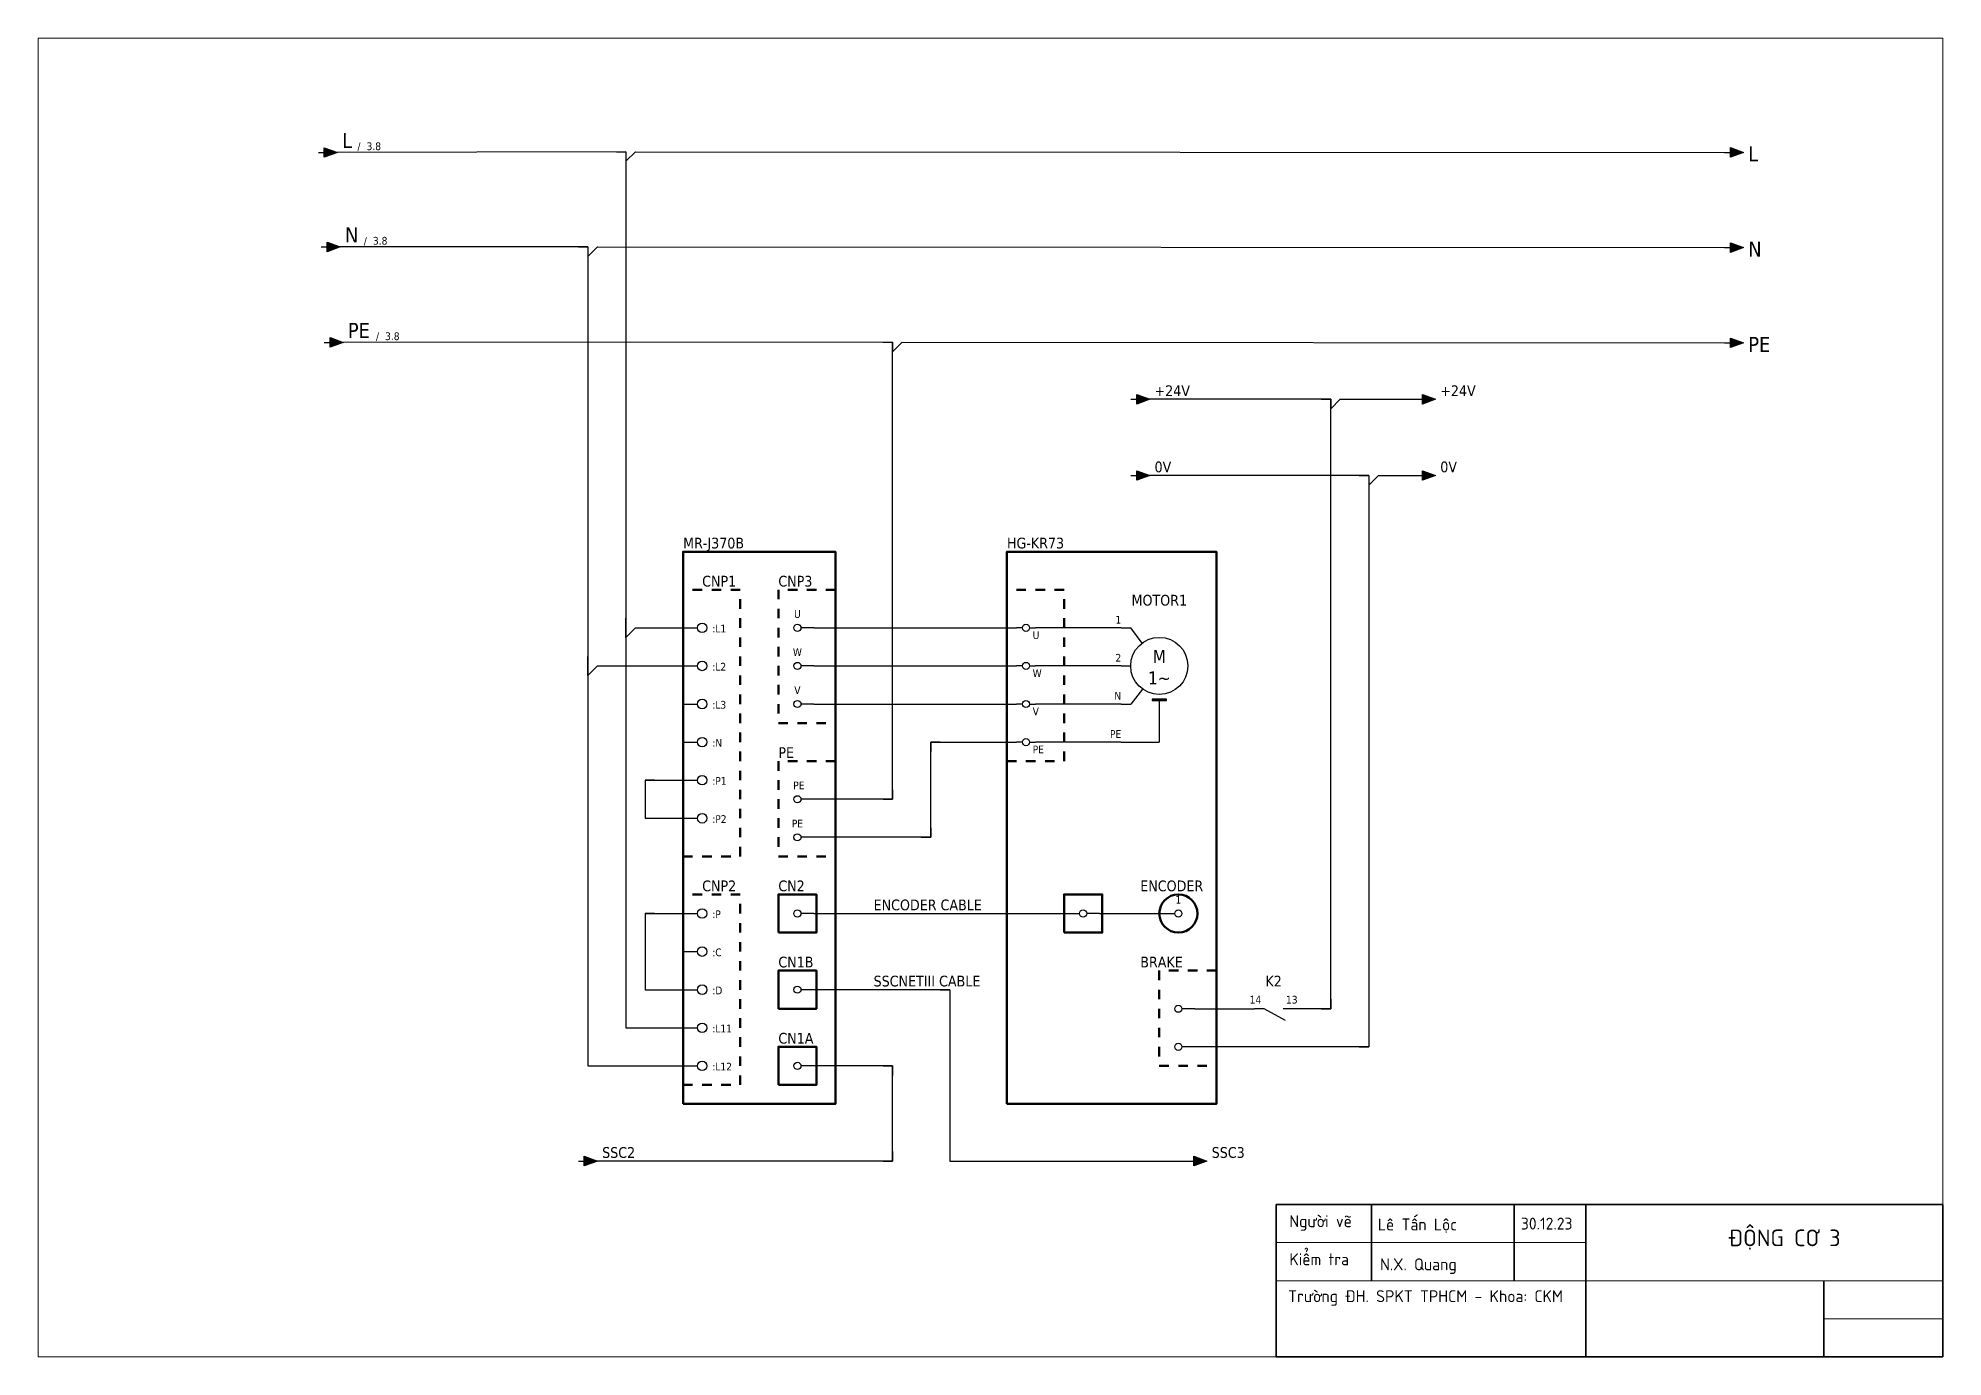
# Paper-space layout 'Sheet' of a CAD drawing. Header units: millimetres. Extents: x 10 to 410, y 10 to 287.
import ezdxf
from ezdxf.enums import TextEntityAlignment as Align

# ---------------------------------------------------------------- set-up
doc = ezdxf.new("R2010")
doc.units = ezdxf.units.MM
doc.linetypes.add('EPL_DASH', pattern=[1, 0.5, -0.5])
for name, color, linetype, lineweight in [('EPLAN100', 7, 'Continuous', 50), ('EPLAN108', 5, 'Continuous', 35), ('EPLAN300', 5, 'Continuous', 25), ('EPLAN302', 5, 'Continuous', 25), ('EPLAN311', 1, 'Continuous', 25), ('EPLAN400', 5, 'Continuous', 35), ('EPLAN403', 5, 'Continuous', 35), ('EPLAN408', 5, 'Continuous', 35), ('EPLAN420', 7, 'Continuous', 35), ('EPLAN421', 5, 'Continuous', 35), ('EPLAN422', 7, 'Continuous', 35), ('EPLAN434', 7, 'Continuous', 35), ('EPLAN440', 73, 'Continuous', 35), ('EPLAN442', 73, 'Continuous', 35), ('EPLAN500', 7, 'Continuous', 35), ('EPLAN501', 7, 'Continuous', 35), ('EPLAN502', 7, 'Continuous', 35), ('EPLAN503', 7, 'Continuous', 35), ('EPLAN504', 7, 'Continuous', 35), ('EPLAN512', 3, 'Continuous', 35), ('EPLAN542', 1, 'Continuous', 25), ('NetDam', 7, 'Continuous', 35), ('Netmanh', 5, 'Continuous', 13)]:
    doc.layers.add(name, color=color, linetype=linetype, lineweight=lineweight)
doc.styles.add('Tahoma', font='tahoma.ttf')

# ---------------------------------------------------------------- blocks, each defined once
blk = doc.blocks.new('EPLSYM_LibrarySPECIAL_Symbol17_Variant5_Placement1')
at = {"layer": 'EPLAN302', "ltscale": 4}
blk.add_line((-4, 0), (-1, 0), dxfattribs=at)
blk.add_circle((0, 0), 1, dxfattribs=at)
at = {"layer": 'EPLAN420', "style": 'Tahoma'}
blk.add_attdef('17_20036', text='', height=1.6254, dxfattribs=at).set_placement((1.5, -0.16254), align=Align.MIDDLE_LEFT)
at = {"layer": 'EPLAN421', "style": 'Tahoma'}
blk.add_attdef('17_20039', text='', height=1.1739, dxfattribs=at).set_placement((-3, 1), align=Align.BOTTOM_LEFT)
blk = doc.blocks.new('EPLSYM_LibraryGB_single_symbol_Symbol30_Variant7_Placement2')
at = {"layer": 'EPLAN300', "linetype": 'Continuous', "ltscale": 4}
blk.add_line((3.43, 0), (0.75, 0), dxfattribs=at)
blk.add_circle((0, 0), 0.75, dxfattribs=at)
at = {"layer": 'EPLAN408', "style": 'Tahoma'}
blk.add_attdef('17_20010', text='', height=2.2575, dxfattribs=at).set_placement((0, 6), align=Align.CENTER)
at = {"layer": 'EPLAN422', "style": 'Tahoma'}
blk.add_attdef('17_20030', text='', height=1.6254, dxfattribs=at).set_placement((0, 1.6), align=Align.BOTTOM_CENTER)
at = {"layer": 'EPLAN440', "style": 'Tahoma'}
blk.add_attdef('17_20300', text='', height=1.6254, dxfattribs=at).set_placement((0, -16.8), align=Align.BOTTOM_CENTER)
at = {"layer": 'EPLAN500', "style": 'Tahoma'}
blk.add_attdef('17_20027', text='', height=1.6254, dxfattribs=at).set_placement((0, -6.32508), align=Align.TOP_CENTER)
at = {"layer": 'EPLAN501', "style": 'Tahoma'}
blk.add_attdef('17_20011', text='', height=1.6254, dxfattribs=at).set_placement((0, 9.57045), align=Align.BOTTOM_CENTER)
at = {"layer": 'EPLAN502', "style": 'Tahoma'}
blk.add_attdef('17_20025', text='', height=1.6254, dxfattribs=at).set_placement((0, -11.4), align=Align.BOTTOM_CENTER)
at = {"layer": 'EPLAN503', "style": 'Tahoma'}
blk.add_attdef('17_20024', text='', height=1.6254, dxfattribs=at).set_placement((0, -8.7), align=Align.BOTTOM_CENTER)
at = {"layer": 'EPLAN504', "style": 'Tahoma'}
blk.add_attdef('17_20901[1]', text='', height=1.6254, dxfattribs=at).set_placement((0, -14.1), align=Align.BOTTOM_CENTER)
at = {"layer": 'EPLAN512', "style": 'Tahoma'}
blk.add_attdef('17_20201[1]', text='', height=1.6254, dxfattribs=at).set_placement((0, -19.5), align=Align.BOTTOM_CENTER)
blk = doc.blocks.new('EPLSYM_LibraryGB_symbol_Symbol1183_Variant5_Placement1')
at = {"layer": 'EPLAN300', "linetype": 'Continuous', "ltscale": 4}
blk.add_hatch(color=256, dxfattribs=at).paths.add_polyline_path([(1.5, -15.25), (1.5, -15), (-1.5, -15), (-1.5, -15.25)], flags=0)
at = {"layer": 'EPLAN300', "linetype": 'Continuous'}
for p, q in [((-8, 0), (-6, 0)), ((-8, -8), (-6, -8)), ((-8, -16), (-6, -16))]:
    blk.add_line(p, q, dxfattribs=at)
at = {"layer": 'EPLAN300', "linetype": 'Continuous', "ltscale": 4}
for p, q in [((-3.6, -3.2), (-6, 0)), ((-3.53, -12.85), (-6, -16)), ((0, -15), (0, -24)), ((-8, -24), (0, -24))]:
    blk.add_line(p, q, dxfattribs=at)
blk.add_lwpolyline([(1.5, -15.25), (1.5, -15), (-1.5, -15), (-1.5, -15.25)], close=True, dxfattribs=at)
at = {"layer": 'EPLAN300', "linetype": 'Continuous'}
blk.add_circle((0, -8), 6, dxfattribs=at)
at = {"layer": 'EPLAN300', "style": 'Tahoma'}
for s, height, p in [('M', 2.71, (0, -6.02)), ('1~', 2.709, (0, -10.52))]:
    blk.add_text(s, height=height, dxfattribs=at).set_placement(p, align=Align.MIDDLE_CENTER)
at = {"layer": 'EPLAN400', "style": 'Tahoma'}
blk.add_attdef('17_20010', text='', height=2.26, dxfattribs=at).set_placement((0, 4), align=Align.BOTTOM_CENTER)
at = {"layer": 'EPLAN420', "style": 'Tahoma'}
for tag, p in [('17_20028[1]', (-8, 0.4)), ('17_20028[2]', (-8, -7.6)), ('17_20028[3]', (-8, -15.6)), ('17_20028[4]', (-8, -23.6))]:
    blk.add_attdef(tag, text='', height=1.63, dxfattribs=at).set_placement(p, align=Align.BOTTOM_RIGHT)
at = {"layer": 'EPLAN421', "style": 'Tahoma'}
for tag, p in [('17_20029[1]', (-8, 2.87)), ('17_20029[2]', (-8, -5.13)), ('17_20029[3]', (-8, -13.13)), ('17_20029[4]', (-8, -21.13))]:
    blk.add_attdef(tag, text='', height=1.17, dxfattribs=at).set_placement(p, align=Align.TOP_RIGHT)
at = {"layer": 'EPLAN440', "style": 'Tahoma'}
blk.add_attdef('17_20300', text='', height=1.63, dxfattribs=at).set_placement((0, -37.31), align=Align.TOP_CENTER)
at = {"layer": 'EPLAN500', "style": 'Tahoma'}
blk.add_attdef('17_20027', text='', height=1.63, dxfattribs=at).set_placement((0, -26.33), align=Align.TOP_CENTER)
at = {"layer": 'EPLAN501', "style": 'Tahoma'}
blk.add_attdef('17_20011', text='', height=1.63, dxfattribs=at).set_placement((0, 7.75), align=Align.BOTTOM_CENTER)
at = {"layer": 'EPLAN502', "style": 'Tahoma'}
blk.add_attdef('17_20025', text='', height=1.63, dxfattribs=at).set_placement((0, -31.73), align=Align.TOP_CENTER)
at = {"layer": 'EPLAN503', "style": 'Tahoma'}
blk.add_attdef('17_20024', text='', height=1.63, dxfattribs=at).set_placement((0, -29.03), align=Align.TOP_CENTER)
at = {"layer": 'EPLAN504', "style": 'Tahoma'}
blk.add_attdef('17_20901[1]', text='', height=1.63, dxfattribs=at).set_placement((0, -34.43), align=Align.TOP_CENTER)
at = {"layer": 'EPLAN512', "style": 'Tahoma'}
blk.add_attdef('17_20201[1]', text='', height=1.63, dxfattribs=at).set_placement((0, -39.83), align=Align.TOP_CENTER)
blk = doc.blocks.new('EPLSYM_LibraryGB_single_symbol_Symbol1413_Variant7_Placement2')
at = {"layer": 'EPLAN300', "ltscale": 4}
for p, q in [((-0.75, 0), (-2, 0)), ((0.75, 0), (2, 0))]:
    blk.add_line(p, q, dxfattribs=at)
at = {"layer": 'EPLAN300', "linetype": 'Continuous', "ltscale": 4}
blk.add_circle((0, 0), 0.75, dxfattribs=at)
at = {"layer": 'EPLAN408', "style": 'Tahoma'}
blk.add_attdef('17_20010', text='', height=2.2575, dxfattribs=at).set_placement((-3.7, -0.6515), align=Align.TOP_RIGHT)
at = {"layer": 'EPLAN422', "style": 'Tahoma'}
blk.add_attdef('17_20030', text='', height=1.6254, dxfattribs=at).set_placement((1.4, -0.72508), align=Align.TOP_LEFT)
at = {"layer": 'EPLAN434', "style": 'Tahoma'}
blk.add_attdef('17_20225', text='', height=1.6254, dxfattribs=at).set_placement((27.85, -0.72508), align=Align.TOP_LEFT)
at = {"layer": 'EPLAN500', "style": 'Tahoma'}
blk.add_attdef('17_20027', text='', height=1.6254, dxfattribs=at).set_placement((-3.7, -4.27508), align=Align.TOP_RIGHT)
at = {"layer": 'EPLAN501', "style": 'Tahoma'}
blk.add_attdef('17_20011', text='', height=1.6254, dxfattribs=at).set_placement((-3.7, -9.67508), align=Align.TOP_RIGHT)
at = {"layer": 'EPLAN502', "style": 'Tahoma'}
blk.add_attdef('17_20025', text='', height=1.6254, dxfattribs=at).set_placement((-3.7, -12.37508), align=Align.TOP_RIGHT)
at = {"layer": 'EPLAN503', "style": 'Tahoma'}
blk.add_attdef('17_20024', text='', height=1.6254, dxfattribs=at).set_placement((-3.7, -15.07508), align=Align.TOP_RIGHT)
at = {"layer": 'EPLAN504', "style": 'Tahoma'}
blk.add_attdef('17_20901[1]', text='', height=1.6254, dxfattribs=at).set_placement((-3.7, -6.97508), align=Align.TOP_RIGHT)
at = {"layer": 'EPLAN512', "style": 'Tahoma'}
blk.add_attdef('17_20201[1]', text='', height=1.6254, dxfattribs=at).set_placement((-3.7, -17.77508), align=Align.TOP_RIGHT)
blk = doc.blocks.new('EPLSYM_LibraryGB_single_symbol_Symbol30_Variant5_Placement2')
at = {"layer": 'EPLAN300', "linetype": 'Continuous', "ltscale": 4}
blk.add_line((-3.43, 0), (-0.75, 0), dxfattribs=at)
blk.add_circle((0, 0), 0.75, dxfattribs=at)
at = {"layer": 'EPLAN408', "style": 'Tahoma'}
blk.add_attdef('17_20010', text='', height=2.2575, dxfattribs=at).set_placement((0, 6), align=Align.CENTER)
at = {"layer": 'EPLAN422', "style": 'Tahoma'}
blk.add_attdef('17_20030', text='', height=1.6254, dxfattribs=at).set_placement((0, 1.6), align=Align.BOTTOM_CENTER)
at = {"layer": 'EPLAN440', "style": 'Tahoma'}
blk.add_attdef('17_20300', text='', height=1.6254, dxfattribs=at).set_placement((0, -16.8), align=Align.BOTTOM_CENTER)
at = {"layer": 'EPLAN500', "style": 'Tahoma'}
blk.add_attdef('17_20027', text='', height=1.6254, dxfattribs=at).set_placement((0, -6.32508), align=Align.TOP_CENTER)
at = {"layer": 'EPLAN501', "style": 'Tahoma'}
blk.add_attdef('17_20011', text='', height=1.6254, dxfattribs=at).set_placement((0, 9.57045), align=Align.BOTTOM_CENTER)
at = {"layer": 'EPLAN502', "style": 'Tahoma'}
blk.add_attdef('17_20025', text='', height=1.6254, dxfattribs=at).set_placement((0, -11.4), align=Align.BOTTOM_CENTER)
at = {"layer": 'EPLAN503', "style": 'Tahoma'}
blk.add_attdef('17_20024', text='', height=1.6254, dxfattribs=at).set_placement((0, -8.7), align=Align.BOTTOM_CENTER)
at = {"layer": 'EPLAN504', "style": 'Tahoma'}
blk.add_attdef('17_20901[1]', text='', height=1.6254, dxfattribs=at).set_placement((0, -14.1), align=Align.BOTTOM_CENTER)
at = {"layer": 'EPLAN512', "style": 'Tahoma'}
blk.add_attdef('17_20201[1]', text='', height=1.6254, dxfattribs=at).set_placement((0, -19.5), align=Align.BOTTOM_CENTER)
blk = doc.blocks.new('EPLSYM_LibraryGB_symbol_Symbol1_Variant7_Placement1')
at = {"layer": 'EPLAN300', "linetype": 'Continuous'}
for p, q in [((-2, 0), (-4, 0)), ((4, 0), (2, 0))]:
    blk.add_line(p, q, dxfattribs=at)
at = {"layer": 'EPLAN300', "linetype": 'Continuous', "ltscale": 4}
blk.add_line((2.5, -2.5), (-2, 0), dxfattribs=at)
at = {"layer": 'EPLAN400', "style": 'Tahoma'}
blk.add_attdef('17_20010', text='', height=2.26, dxfattribs=at).set_placement((0, 4), align=Align.BOTTOM_CENTER)
at = {"layer": 'EPLAN420', "style": 'Tahoma'}
blk.add_attdef('17_20028[2]', text='', height=1.63, dxfattribs=at).set_placement((-2.6, 0.6), align=Align.BOTTOM_RIGHT)
blk.add_attdef('17_20028[1]', text='', height=1.63, dxfattribs=at).set_placement((2.6, 0.6), align=Align.BOTTOM_LEFT)
at = {"layer": 'EPLAN421', "style": 'Tahoma'}
blk.add_attdef('17_20029[2]', text='', height=1.17, dxfattribs=at).set_placement((-2.6, 3.3), align=Align.BOTTOM_RIGHT)
blk.add_attdef('17_20029[1]', text='', height=1.17, dxfattribs=at).set_placement((2.6, 3.3), align=Align.BOTTOM_LEFT)
at = {"layer": 'EPLAN440', "style": 'Tahoma'}
blk.add_attdef('17_20300', text='', height=1.63, dxfattribs=at).set_placement((0, -13.8), align=Align.CENTER)
at = {"layer": 'EPLAN500', "style": 'Tahoma'}
blk.add_attdef('17_20027', text='', height=1.63, dxfattribs=at).set_placement((0, -3.33), align=Align.TOP_CENTER)
at = {"layer": 'EPLAN501', "style": 'Tahoma'}
blk.add_attdef('17_20011', text='', height=1.63, dxfattribs=at).set_placement((0, 7.75), align=Align.BOTTOM_CENTER)
at = {"layer": 'EPLAN502', "style": 'Tahoma'}
blk.add_attdef('17_20025', text='', height=1.63, dxfattribs=at).set_placement((0, -8.4), align=Align.CENTER)
at = {"layer": 'EPLAN503', "style": 'Tahoma'}
blk.add_attdef('17_20024', text='', height=1.63, dxfattribs=at).set_placement((0, -5.7), align=Align.CENTER)
at = {"layer": 'EPLAN504', "style": 'Tahoma'}
blk.add_attdef('17_20901[1]', text='', height=1.63, dxfattribs=at).set_placement((0, -11.1), align=Align.CENTER)
at = {"layer": 'EPLAN512', "style": 'Tahoma'}
blk.add_attdef('17_20201[1]', text='', height=1.63, dxfattribs=at).set_placement((0, -16.5), align=Align.CENTER)
blk = doc.blocks.new('EPLSYM_LibrarySPECIAL_Symbol8_Variant0_Placement1')
at = {"layer": 'EPLAN311', "linetype": 'Continuous', "ltscale": 4}
blk.add_hatch(color=256, dxfattribs=at).paths.add_polyline_path([(-0.75, 1), (2, 0), (-0.75, -1)], flags=0)
blk.add_line((-2, 0), (-0.75, 0), dxfattribs=at)
blk.add_lwpolyline([(-0.75, 1), (2, 0), (-0.75, -1)], close=True, dxfattribs=at)
at = {"layer": 'EPLAN403', "style": 'Tahoma'}
blk.add_attdef('70_20010', text='', height=3.16, dxfattribs=at).set_placement((3, 0), align=Align.BOTTOM_LEFT)
at = {"layer": 'EPLAN442', "style": 'Tahoma'}
for tag, p in [('70_24350', (23.82, 0)), ('70_24300', (81.5, 0))]:
    blk.add_attdef(tag, text='', height=1.63, dxfattribs=at).set_placement(p, align=Align.BOTTOM_LEFT)

psp = doc.layouts.new('Sheet')

# ---------------------------------------------------------------- linework, layer by layer
at = {"layer": 'EPLAN100', "ltscale": 4}
for points in [[(145.45, 63.13), (177.45, 63.13), (177.45, 179.13), (145.45, 179.13)], [(213.45, 63.13), (257.45, 63.13), (257.45, 179.13), (213.45, 179.13)], [(165.45, 99.13), (173.45, 99.13), (173.45, 107.13), (165.45, 107.13)], [(225.45, 99.13), (233.45, 99.13), (233.45, 107.13), (225.45, 107.13)], [(165.45, 83.13), (173.45, 83.13), (173.45, 91.13), (165.45, 91.13)], [(165.45, 67.13), (173.45, 67.13), (173.45, 75.13), (165.45, 75.13)]]:
    psp.add_lwpolyline(points, close=True, dxfattribs=at)
at = {"layer": 'EPLAN100', "linetype": 'EPL_DASH', "ltscale": 4}
for points in [[(145.45, 115.13), (157.45, 115.13), (157.45, 171.13), (145.45, 171.13)], [(165.45, 143.13), (177.45, 143.13), (177.45, 171.13), (165.45, 171.13)], [(213.45, 135.13), (225.45, 135.13), (225.45, 171.13), (213.45, 171.13)], [(165.45, 115.13), (177.45, 115.13), (177.45, 135.13), (165.45, 135.13)], [(145.45, 67.13), (157.45, 67.13), (157.45, 107.13), (145.45, 107.13)], [(245.45, 71.13), (257.45, 71.13), (257.45, 91.13), (245.45, 91.13)]]:
    psp.add_lwpolyline(points, close=True, dxfattribs=at)
at = {"layer": 'EPLAN100', "ltscale": 4}
psp.add_circle((249.45, 103.13), 4, dxfattribs=at)
at = {"layer": 'EPLAN311', "ltscale": 4}
for p, q in [((133.45, 263.13), (70.85, 262.98)), ((131.45, 263.13), (133.45, 263.13)), ((133.45, 263.13), (133.45, 163.13)), ((133.45, 263.13), (133.45, 261.13)), ((133.45, 261.13), (135.45, 263.13)), ((135.45, 263.13), (364.14, 262.99)), ((125.45, 243.13), (71.45, 243.13)), ((123.45, 243.13), (125.45, 243.13)), ((125.45, 243.13), (125.45, 155.13)), ((125.45, 243.13), (125.45, 241.13)), ((125.45, 241.13), (127.45, 243.13)), ((127.45, 243.13), (364.14, 242.99)), ((189.45, 223.13), (72.06, 223.08)), ((189.45, 127.13), (189.45, 223.13)), ((191.45, 223.13), (364.14, 222.99)), ((281.45, 211.13), (241.45, 211.13)), ((281.45, 83.13), (281.45, 211.13)), ((283.45, 211.13), (301.45, 211.13)), ((289.45, 195.13), (241.45, 195.13)), ((289.45, 195.13), (289.45, 75.13)), ((291.45, 195.13), (301.45, 195.13)), ((133.45, 163.13), (133.45, 79.13)), ((135.45, 163.13), (147.45, 163.13)), ((172.88, 163.13), (215.45, 163.13)), ((237.45, 163.13), (219.45, 163.13)), ((125.45, 155.13), (125.45, 71.13)), ((127.45, 155.13), (147.45, 155.13)), ((172.88, 155.13), (215.45, 155.13)), ((237.45, 155.13), (219.45, 155.13)), ((172.88, 147.13), (215.45, 147.13)), ((237.45, 147.13), (219.45, 147.13)), ((197.45, 119.13), (197.45, 139.13)), ((197.45, 139.13), (215.45, 139.13)), ((137.45, 131.13), (147.45, 131.13)), ((137.45, 131.13), (137.45, 123.13)), ((189.45, 127.13), (172.88, 127.13)), ((137.45, 123.13), (147.45, 123.13)), ((197.45, 119.13), (172.88, 119.13)), ((137.45, 103.13), (147.45, 103.13)), ((137.45, 103.13), (137.45, 87.13)), ((172.88, 103.13), (228.7, 103.13)), ((232.88, 103.13), (246.02, 103.13)), ((137.45, 87.13), (147.45, 87.13)), ((201.45, 87.13), (172.88, 87.13)), ((201.45, 87.13), (201.45, 51.13)), ((252.88, 83.13), (265.45, 83.13)), ((281.45, 83.13), (273.45, 83.13)), ((133.45, 79.13), (147.45, 79.13)), ((289.45, 75.13), (252.88, 75.13)), ((125.45, 71.13), (147.45, 71.13)), ((189.45, 71.13), (172.88, 71.13)), ((189.45, 51.13), (189.45, 71.13)), ((189.45, 51.13), (125.45, 51.13)), ((201.45, 51.13), (253.45, 51.13))]:
    psp.add_line(p, q, dxfattribs=at)
at = {"layer": 'EPLAN311', "color": 1, "linetype": 'Continuous', "lineweight": 25, "ltscale": 4}
for p, q in [((187.45, 223.13), (189.45, 223.13)), ((189.45, 223.13), (189.45, 221.13)), ((189.45, 221.13), (191.45, 223.13)), ((279.45, 211.13), (281.45, 211.13)), ((281.45, 211.13), (281.45, 209.13)), ((281.45, 209.13), (283.45, 211.13)), ((287.45, 195.13), (289.45, 195.13)), ((289.45, 195.13), (289.45, 193.13)), ((289.45, 193.13), (291.45, 195.13)), ((133.45, 161.13), (133.45, 165.13)), ((133.45, 161.13), (135.45, 163.13)), ((125.45, 153.13), (125.45, 157.13)), ((125.45, 153.13), (127.45, 155.13)), ((199.45, 139.13), (197.45, 139.13)), ((197.45, 139.13), (197.45, 137.13)), ((139.45, 131.13), (137.45, 131.13)), ((137.45, 131.13), (137.45, 129.13)), ((189.45, 129.13), (189.45, 127.13)), ((137.45, 125.13), (137.45, 123.13)), ((187.45, 127.13), (189.45, 127.13)), ((137.45, 123.13), (139.45, 123.13)), ((197.45, 121.13), (197.45, 119.13)), ((195.45, 119.13), (197.45, 119.13)), ((139.45, 103.13), (137.45, 103.13)), ((137.45, 103.13), (137.45, 101.13)), ((137.45, 89.13), (137.45, 87.13)), ((137.45, 87.13), (139.45, 87.13)), ((199.45, 87.13), (201.45, 87.13)), ((201.45, 87.13), (201.45, 85.13)), ((281.45, 85.13), (281.45, 83.13)), ((133.45, 81.13), (133.45, 79.13)), ((279.45, 83.13), (281.45, 83.13)), ((133.45, 79.13), (135.45, 79.13)), ((289.45, 77.13), (289.45, 75.13)), ((125.45, 73.13), (125.45, 71.13)), ((287.45, 75.13), (289.45, 75.13)), ((125.45, 71.13), (127.45, 71.13)), ((187.45, 71.13), (189.45, 71.13)), ((189.45, 71.13), (189.45, 69.13)), ((189.45, 53.13), (189.45, 51.13)), ((201.45, 53.13), (201.45, 51.13)), ((187.45, 51.13), (189.45, 51.13)), ((201.45, 51.13), (203.45, 51.13))]:
    psp.add_line(p, q, dxfattribs=at)
at = {"layer": 'EPLAN542', "ltscale": 4}
psp.add_line((237.45, 139.13), (219.45, 139.13), dxfattribs=at)
at = {"layer": 'NetDam'}
for p, q in [((270, 42), (410, 42)), ((270, 10), (270, 42)), ((290, 42), (290, 26)), ((320, 42), (320, 26)), ((335, 42), (335, 10)), ((410, 42), (410, 10)), ((385, 26), (385, 10)), ((410, 10), (270, 10))]:
    psp.add_line(p, q, dxfattribs=at)
at = {"layer": 'Netmanh'}
for p, q in [((270, 34), (335, 34)), ((270, 26), (410, 26)), ((385, 18), (410, 18))]:
    psp.add_line(p, q, dxfattribs=at)

# ---------------------------------------------------------------- block references
ref = psp.add_blockref('EPLSYM_LibrarySPECIAL_Symbol8_Variant0_Placement1', (70.85, 262.98))
ref.add_attrib('70_20010', 'L', dxfattribs={"layer": 'EPLAN403', "height": 3.16, "style": 'Tahoma'}).set_placement((73.85, 262.98), align=Align.BOTTOM_LEFT)
ref.add_attrib('70_24350', '/', dxfattribs={"layer": 'EPLAN442', "height": 1.63, "style": 'Tahoma'}).set_placement((77.06, 262.98), align=Align.BOTTOM_LEFT)
ref.add_attrib('70_24300', '3.8', dxfattribs={"layer": 'EPLAN442', "height": 1.625, "style": 'Tahoma'}).set_placement((78.97, 262.98), align=Align.BOTTOM_LEFT)
ref = psp.add_blockref('EPLSYM_LibrarySPECIAL_Symbol8_Variant0_Placement1', (366.14, 262.99))
ref.add_attrib('70_20010', 'L', dxfattribs={"layer": 'EPLAN403', "height": 3.16, "style": 'Tahoma'}).set_placement((369.14, 262.67), align=Align.MIDDLE_LEFT)
ref = psp.add_blockref('EPLSYM_LibrarySPECIAL_Symbol8_Variant0_Placement1', (71.45, 243.13))
ref.add_attrib('70_20010', 'N', dxfattribs={"layer": 'EPLAN403', "height": 3.16, "style": 'Tahoma'}).set_placement((74.45, 243.13), align=Align.BOTTOM_LEFT)
ref.add_attrib('70_24350', '/', dxfattribs={"layer": 'EPLAN442', "height": 1.63, "style": 'Tahoma'}).set_placement((78.4, 243.13), align=Align.BOTTOM_LEFT)
ref.add_attrib('70_24300', '3.8', dxfattribs={"layer": 'EPLAN442', "height": 1.625, "style": 'Tahoma'}).set_placement((80.31, 243.13), align=Align.BOTTOM_LEFT)
ref = psp.add_blockref('EPLSYM_LibrarySPECIAL_Symbol8_Variant0_Placement1', (366.14, 242.99))
ref.add_attrib('70_20010', 'N', dxfattribs={"layer": 'EPLAN403', "height": 3.16, "style": 'Tahoma'}).set_placement((369.14, 242.67), align=Align.MIDDLE_LEFT)
ref = psp.add_blockref('EPLSYM_LibrarySPECIAL_Symbol8_Variant0_Placement1', (72.06, 223.08))
ref.add_attrib('70_20010', 'PE', dxfattribs={"layer": 'EPLAN403', "height": 3.16, "style": 'Tahoma'}).set_placement((75.06, 223.08), align=Align.BOTTOM_LEFT)
ref.add_attrib('70_24350', '/', dxfattribs={"layer": 'EPLAN442', "height": 1.63, "style": 'Tahoma'}).set_placement((80.95, 223.08), align=Align.BOTTOM_LEFT)
ref.add_attrib('70_24300', '3.8', dxfattribs={"layer": 'EPLAN442', "height": 1.625, "style": 'Tahoma'}).set_placement((82.86, 223.08), align=Align.BOTTOM_LEFT)
ref = psp.add_blockref('EPLSYM_LibrarySPECIAL_Symbol8_Variant0_Placement1', (366.14, 222.99))
ref.add_attrib('70_20010', 'PE', dxfattribs={"layer": 'EPLAN403', "height": 3.16, "style": 'Tahoma'}).set_placement((369.14, 222.67), align=Align.MIDDLE_LEFT)
ref = psp.add_blockref('EPLSYM_LibrarySPECIAL_Symbol8_Variant0_Placement1', (241.45, 211.13))
ref.add_attrib('70_20010', '+24V', dxfattribs={"layer": 'EPLAN403', "height": 2.257, "style": 'Tahoma'}).set_placement((244.45, 211.13), align=Align.BOTTOM_LEFT)
ref = psp.add_blockref('EPLSYM_LibrarySPECIAL_Symbol8_Variant0_Placement1', (301.45, 211.13))
ref.add_attrib('70_20010', '+24V', dxfattribs={"layer": 'EPLAN403', "height": 2.257, "style": 'Tahoma'}).set_placement((304.45, 211.13), align=Align.BOTTOM_LEFT)
ref = psp.add_blockref('EPLSYM_LibrarySPECIAL_Symbol8_Variant0_Placement1', (241.45, 195.13))
ref.add_attrib('70_20010', '0V', dxfattribs={"layer": 'EPLAN403', "height": 2.257, "style": 'Tahoma'}).set_placement((244.45, 195.13), align=Align.BOTTOM_LEFT)
ref = psp.add_blockref('EPLSYM_LibrarySPECIAL_Symbol8_Variant0_Placement1', (301.45, 195.13))
ref.add_attrib('70_20010', '0V', dxfattribs={"layer": 'EPLAN403', "height": 2.257, "style": 'Tahoma'}).set_placement((304.45, 195.13), align=Align.BOTTOM_LEFT)
ref = psp.add_blockref('EPLSYM_LibraryGB_symbol_Symbol1183_Variant5_Placement1', (245.45, 163.13))
ref.add_attrib('17_20028[1]', '1', dxfattribs={"layer": 'EPLAN420', "height": 1.63, "style": 'Tahoma'}).set_placement((237.45, 163.53), align=Align.BOTTOM_RIGHT)
ref.add_attrib('17_20028[2]', '2', dxfattribs={"layer": 'EPLAN420', "height": 1.63, "style": 'Tahoma'}).set_placement((237.45, 155.53), align=Align.BOTTOM_RIGHT)
ref.add_attrib('17_20028[3]', 'N', dxfattribs={"layer": 'EPLAN420', "height": 1.63, "style": 'Tahoma'}).set_placement((237.45, 147.53), align=Align.BOTTOM_RIGHT)
ref.add_attrib('17_20028[4]', 'PE', dxfattribs={"layer": 'EPLAN420', "height": 1.625, "style": 'Tahoma'}).set_placement((237.45, 139.53), align=Align.BOTTOM_RIGHT)
ref.add_attrib('17_20010', 'MOTOR1', dxfattribs={"layer": 'EPLAN400', "height": 2.257, "style": 'Tahoma'}).set_placement((245.45, 167.13), align=Align.BOTTOM_CENTER)
ref = psp.add_blockref('EPLSYM_LibrarySPECIAL_Symbol17_Variant5_Placement1', (149.45, 163.13))
ref.add_attrib('17_20036', ' :L1', dxfattribs={"layer": 'EPLAN420', "height": 1.625, "style": 'Tahoma'}).set_placement((150.95, 162.97), align=Align.MIDDLE_LEFT)
ref = psp.add_blockref('EPLSYM_LibraryGB_single_symbol_Symbol30_Variant7_Placement2', (169.45, 163.13))
ref.add_attrib('17_20030', 'U', dxfattribs={"layer": 'EPLAN422', "height": 1.63, "style": 'Tahoma'}).set_placement((169.45, 164.73), align=Align.BOTTOM_CENTER)
ref = psp.add_blockref('EPLSYM_LibraryGB_single_symbol_Symbol1413_Variant7_Placement2', (217.45, 163.13))
ref.add_attrib('17_20030', 'U', dxfattribs={"layer": 'EPLAN422', "height": 1.63, "style": 'Tahoma'}).set_placement((218.85, 162.41), align=Align.TOP_LEFT)
ref = psp.add_blockref('EPLSYM_LibrarySPECIAL_Symbol17_Variant5_Placement1', (149.45, 155.13))
ref.add_attrib('17_20036', ' :L2', dxfattribs={"layer": 'EPLAN420', "height": 1.625, "style": 'Tahoma'}).set_placement((150.95, 154.97), align=Align.MIDDLE_LEFT)
ref = psp.add_blockref('EPLSYM_LibraryGB_single_symbol_Symbol30_Variant7_Placement2', (169.45, 155.13))
ref.add_attrib('17_20030', 'W', dxfattribs={"layer": 'EPLAN422', "height": 1.63, "style": 'Tahoma'}).set_placement((169.45, 156.73), align=Align.BOTTOM_CENTER)
ref = psp.add_blockref('EPLSYM_LibraryGB_single_symbol_Symbol1413_Variant7_Placement2', (217.45, 155.13))
ref.add_attrib('17_20030', 'W', dxfattribs={"layer": 'EPLAN422', "height": 1.63, "style": 'Tahoma'}).set_placement((218.85, 154.41), align=Align.TOP_LEFT)
ref = psp.add_blockref('EPLSYM_LibrarySPECIAL_Symbol17_Variant5_Placement1', (149.45, 147.13))
ref.add_attrib('17_20036', ' :L3', dxfattribs={"layer": 'EPLAN420', "height": 1.625, "style": 'Tahoma'}).set_placement((150.95, 146.97), align=Align.MIDDLE_LEFT)
ref = psp.add_blockref('EPLSYM_LibraryGB_single_symbol_Symbol30_Variant7_Placement2', (169.45, 147.13))
ref.add_attrib('17_20030', 'V', dxfattribs={"layer": 'EPLAN422', "height": 1.63, "style": 'Tahoma'}).set_placement((169.45, 148.73), align=Align.BOTTOM_CENTER)
ref = psp.add_blockref('EPLSYM_LibraryGB_single_symbol_Symbol1413_Variant7_Placement2', (217.45, 147.13))
ref.add_attrib('17_20030', 'V', dxfattribs={"layer": 'EPLAN422', "height": 1.63, "style": 'Tahoma'}).set_placement((218.85, 146.41), align=Align.TOP_LEFT)
ref = psp.add_blockref('EPLSYM_LibrarySPECIAL_Symbol17_Variant5_Placement1', (149.45, 139.13))
ref.add_attrib('17_20036', ' :N', dxfattribs={"layer": 'EPLAN420', "height": 1.625, "style": 'Tahoma'}).set_placement((150.95, 138.97), align=Align.MIDDLE_LEFT)
ref = psp.add_blockref('EPLSYM_LibraryGB_single_symbol_Symbol1413_Variant7_Placement2', (217.45, 139.13))
ref.add_attrib('17_20030', 'PE', dxfattribs={"layer": 'EPLAN422', "height": 1.625, "style": 'Tahoma'}).set_placement((218.85, 138.41), align=Align.TOP_LEFT)
ref = psp.add_blockref('EPLSYM_LibrarySPECIAL_Symbol17_Variant5_Placement1', (149.45, 131.13))
ref.add_attrib('17_20036', ' :P1', dxfattribs={"layer": 'EPLAN420', "height": 1.625, "style": 'Tahoma'}).set_placement((150.95, 130.97), align=Align.MIDDLE_LEFT)
ref = psp.add_blockref('EPLSYM_LibraryGB_single_symbol_Symbol30_Variant7_Placement2', (169.45, 127.13))
ref.add_attrib('17_20030', ' PE', dxfattribs={"layer": 'EPLAN422', "height": 1.625, "style": 'Tahoma'}).set_placement((169.45, 128.73), align=Align.BOTTOM_CENTER)
ref = psp.add_blockref('EPLSYM_LibrarySPECIAL_Symbol17_Variant5_Placement1', (149.45, 123.13))
ref.add_attrib('17_20036', ' :P2', dxfattribs={"layer": 'EPLAN420', "height": 1.625, "style": 'Tahoma'}).set_placement((150.95, 122.97), align=Align.MIDDLE_LEFT)
ref = psp.add_blockref('EPLSYM_LibraryGB_single_symbol_Symbol30_Variant7_Placement2', (169.45, 119.13))
ref.add_attrib('17_20030', 'PE', dxfattribs={"layer": 'EPLAN422', "height": 1.625, "style": 'Tahoma'}).set_placement((169.45, 120.73), align=Align.BOTTOM_CENTER)
ref = psp.add_blockref('EPLSYM_LibrarySPECIAL_Symbol17_Variant5_Placement1', (149.45, 103.13))
ref.add_attrib('17_20036', ' :P', dxfattribs={"layer": 'EPLAN420', "height": 1.625, "style": 'Tahoma'}).set_placement((150.95, 102.97), align=Align.MIDDLE_LEFT)
ref = psp.add_blockref('EPLSYM_LibraryGB_single_symbol_Symbol30_Variant5_Placement2', (249.45, 103.13))
ref.add_attrib('17_20030', '1', dxfattribs={"layer": 'EPLAN422', "height": 1.63, "style": 'Tahoma'}).set_placement((249.45, 104.73), align=Align.BOTTOM_CENTER)
for p in [(169.45, 103.13), (229.45, 103.13), (169.45, 87.13), (249.45, 83.13), (249.45, 75.13), (169.45, 71.13)]:
    psp.add_blockref('EPLSYM_LibraryGB_single_symbol_Symbol30_Variant7_Placement2', p)
ref = psp.add_blockref('EPLSYM_LibrarySPECIAL_Symbol17_Variant5_Placement1', (149.45, 95.13))
ref.add_attrib('17_20036', ' :C', dxfattribs={"layer": 'EPLAN420', "height": 1.625, "style": 'Tahoma'}).set_placement((150.95, 94.97), align=Align.MIDDLE_LEFT)
ref = psp.add_blockref('EPLSYM_LibrarySPECIAL_Symbol17_Variant5_Placement1', (149.45, 87.13))
ref.add_attrib('17_20036', ' :D', dxfattribs={"layer": 'EPLAN420', "height": 1.625, "style": 'Tahoma'}).set_placement((150.95, 86.97), align=Align.MIDDLE_LEFT)
ref = psp.add_blockref('EPLSYM_LibraryGB_symbol_Symbol1_Variant7_Placement1', (269.45, 83.13))
ref.add_attrib('17_20028[1]', '13', dxfattribs={"layer": 'EPLAN420', "height": 1.625, "style": 'Tahoma'}).set_placement((272.05, 83.73), align=Align.BOTTOM_LEFT)
ref.add_attrib('17_20028[2]', '14', dxfattribs={"layer": 'EPLAN420', "height": 1.625, "style": 'Tahoma'}).set_placement((266.85, 83.73), align=Align.BOTTOM_RIGHT)
ref.add_attrib('17_20010', 'K2', dxfattribs={"layer": 'EPLAN400', "height": 2.257, "style": 'Tahoma'}).set_placement((269.45, 87.13), align=Align.BOTTOM_CENTER)
ref = psp.add_blockref('EPLSYM_LibrarySPECIAL_Symbol17_Variant5_Placement1', (149.45, 79.13))
ref.add_attrib('17_20036', ' :L11', dxfattribs={"layer": 'EPLAN420', "height": 1.625, "style": 'Tahoma'}).set_placement((150.95, 78.97), align=Align.MIDDLE_LEFT)
ref = psp.add_blockref('EPLSYM_LibrarySPECIAL_Symbol17_Variant5_Placement1', (149.45, 71.13))
ref.add_attrib('17_20036', ' :L12', dxfattribs={"layer": 'EPLAN420', "height": 1.625, "style": 'Tahoma'}).set_placement((150.95, 70.97), align=Align.MIDDLE_LEFT)
ref = psp.add_blockref('EPLSYM_LibrarySPECIAL_Symbol8_Variant0_Placement1', (125.45, 51.13))
ref.add_attrib('70_20010', 'SSC2', dxfattribs={"layer": 'EPLAN403', "height": 2.257, "style": 'Tahoma'}).set_placement((128.45, 51.13), align=Align.BOTTOM_LEFT)
ref = psp.add_blockref('EPLSYM_LibrarySPECIAL_Symbol8_Variant0_Placement1', (253.45, 51.13))
ref.add_attrib('70_20010', 'SSC3', dxfattribs={"layer": 'EPLAN403', "height": 2.257, "style": 'Tahoma'}).set_placement((256.45, 51.13), align=Align.BOTTOM_LEFT)

# ---------------------------------------------------------------- texts
at = {"layer": 'EPLAN108', "style": 'Tahoma'}
for s, height, p in [('MR-J370B', 2.257, (145.45, 179.13)), ('HG-KR73', 2.257, (213.45, 179.13)), ('CNP1', 2.257, (149.45, 171.13)), ('CNP3', 2.257, (165.45, 171.13)), ('PE', 2.257, (165.45, 135.13)), ('CNP2', 2.257, (149.45, 107.13)), ('CN2', 2.257, (165.45, 107.13)), ('ENCODER', 2.257, (241.45, 107.13)), ('ENCODER CABLE', 2.2575, (185.45, 103.13)), ('CN1B', 2.257, (165.45, 91.13)), ('BRAKE', 2.257, (241.45, 91.13)), ('SSCNETIII CABLE', 2.2575, (185.45, 87.13)), ('CN1A', 2.257, (165.45, 75.13))]:
    psp.add_text(s, height=height, dxfattribs=at).set_placement(p, align=Align.BOTTOM_LEFT)
at = {"layer": 'NetDam', "attachment_point": 1}
for s, insert, char_height in [('{\\fTCVN 7284|b0|i0|c0|p34;Người vẽ}', (272.75, 39.75), 2.5), ('{\\fTCVN 7284|b0|i0|c0|p34;Lê Tấn Lộc}', (291.33, 39.07), 2.5), ('{\\fTCVN 7284|b0|i0|c0|p34;30.12.23}', (321.37, 39.25), 2.5), ('{\\fTCVN 7284|b0|i0|c0|p34;ĐỘNG CƠ 3}', (364.98, 36.75), 3.5), ('{\\fTCVN 7284|b0|i0|c0|p34;Kiểm tra}', (272.75, 31.75), 2.5), ('{\\fTCVN 7284|b0|i0|c0|p34;N.X. Quang}', (291.81, 30.69), 2.5), ('{\\fTCVN 7284|b0|i0|c0|p34;Trường ĐH. SPKT TPHCM - Khoa: CKM}', (272.5, 24), 2.5)]:
    psp.add_mtext(s, dxfattribs=dict(at, insert=insert, char_height=char_height))

# ---------------------------------------------------------------- viewports
at = {"layer": 'NetDam'}
psp.add_viewport(center=(210, 148.5), size=(400, 277), view_center_point=(452, 344.6), view_height=554, dxfattribs=at)

doc.saveas('drawing.dxf')
